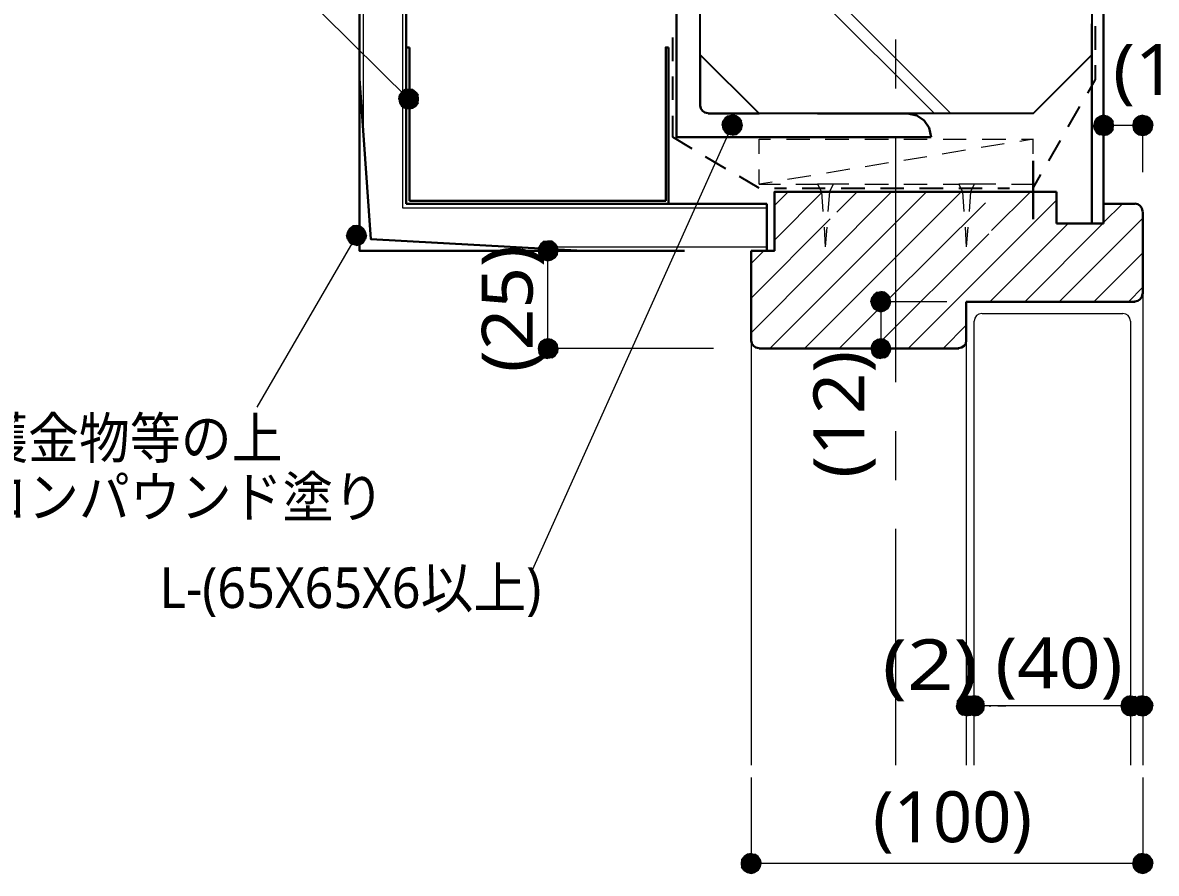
# Model space of a CAD drawing. Header units: millimetres. Extents: x 0 to 420, y 0 to 297.
# Drawn here: x 117.8 to 175.7, y 67.6 to 111.1 of the extents above; entities that cross this region are included whole.
import ezdxf
from ezdxf.enums import TextEntityAlignment as Align

# ---------------------------------------------------------------- set-up
doc = ezdxf.new("R2010")
doc.units = ezdxf.units.MM
doc.styles.add('kst32b', font='NotoSansJP-Variable.ttf')

msp = doc.modelspace()

# ---------------------------------------------------------------- hatches: boundary and pattern name
h = msp.add_hatch(color=7)
h.paths.add_polyline_path([(137.689, 107.632), (137.499, 107.675), (137.499, 107.146), (137.689, 107.632)])
h.paths.add_polyline_path([(137.499, 107.675), (137.499, 107.146), (137.308, 107.632), (137.499, 107.675)])
h.paths.add_polyline_path([(137.499, 107.146), (137.308, 107.632), (137.139, 107.505), (137.499, 107.146)])
h = msp.add_hatch(color=7)
h.paths.add_polyline_path([(137.139, 107.505), (137.033, 107.357), (137.499, 107.146), (137.139, 107.505)])
h.paths.add_polyline_path([(137.033, 107.357), (137.499, 107.146), (136.991, 107.146), (137.033, 107.357)])
h.paths.add_polyline_path([(137.499, 107.146), (136.991, 107.146), (137.033, 106.955), (137.499, 107.146)])
for points in [[(137.033, 106.955), (137.139, 106.786), (137.499, 107.146), (137.033, 106.955)], [(173.164, 106.278), (172.974, 106.32), (172.974, 105.791), (173.164, 106.278)], [(153.543, 105.622), (153.649, 105.452), (154.009, 105.812), (153.543, 105.622)], [(174.773, 105.325), (174.985, 105.283), (174.985, 105.791), (174.773, 105.325)], [(135.022, 99.716), (135.192, 99.822), (134.832, 100.182), (135.022, 99.716)], [(145.097, 99.208), (145.119, 99.399), (144.611, 99.399), (145.097, 99.208)], [(162.073, 96.605), (162.116, 96.795), (161.608, 96.795), (162.073, 96.605)], [(144.145, 94.594), (144.103, 94.403), (144.611, 94.403), (144.145, 94.594)], [(161.142, 94.594), (161.1, 94.403), (161.608, 94.403), (161.142, 94.594)], [(166.179, 76.645), (165.968, 76.666), (165.968, 76.158), (166.179, 76.645)], [(166.582, 76.645), (166.37, 76.666), (166.37, 76.158), (166.582, 76.645)], [(174.18, 75.692), (174.371, 75.65), (174.371, 76.158), (174.18, 75.692)], [(174.773, 75.692), (174.985, 75.65), (174.985, 76.158), (174.773, 75.692)], [(154.792, 67.649), (154.982, 67.606), (154.982, 68.114), (154.792, 67.649)], [(174.773, 67.649), (174.985, 67.606), (174.985, 68.114), (174.773, 67.649)]]:
    msp.add_hatch(color=7).paths.add_polyline_path(points)
h = msp.add_hatch(color=7)
h.paths.add_polyline_path([(137.139, 106.786), (137.308, 106.68), (137.499, 107.146), (137.139, 106.786)])
h.paths.add_polyline_path([(137.308, 106.68), (137.499, 107.146), (137.499, 106.638), (137.308, 106.68)])
h.paths.add_polyline_path([(137.499, 107.146), (137.499, 106.638), (137.689, 106.68), (137.499, 107.146)])
h = msp.add_hatch(color=7)
h.paths.add_polyline_path([(138.007, 107.146), (137.986, 107.357), (137.499, 107.146), (138.007, 107.146)])
h.paths.add_polyline_path([(137.986, 107.357), (137.499, 107.146), (137.859, 107.505), (137.986, 107.357)])
h.paths.add_polyline_path([(137.499, 107.146), (137.859, 107.505), (137.689, 107.632), (137.499, 107.146)])
h = msp.add_hatch(color=7)
h.paths.add_polyline_path([(137.689, 106.68), (137.859, 106.786), (137.499, 107.146), (137.689, 106.68)])
h.paths.add_polyline_path([(137.859, 106.786), (137.499, 107.146), (137.986, 106.955), (137.859, 106.786)])
h.paths.add_polyline_path([(137.499, 107.146), (137.986, 106.955), (138.007, 107.146), (137.499, 107.146)])
h = msp.add_hatch(color=7)
h.paths.add_polyline_path([(153.649, 106.193), (153.543, 106.024), (154.009, 105.812), (153.649, 106.193)])
h.paths.add_polyline_path([(153.543, 106.024), (154.009, 105.812), (153.501, 105.812), (153.543, 106.024)])
h.paths.add_polyline_path([(154.009, 105.812), (153.501, 105.812), (153.543, 105.622), (154.009, 105.812)])
h = msp.add_hatch(color=7)
h.paths.add_polyline_path([(154.22, 106.299), (154.009, 106.341), (154.009, 105.812), (154.22, 106.299)])
h.paths.add_polyline_path([(154.009, 106.341), (154.009, 105.812), (153.818, 106.299), (154.009, 106.341)])
h.paths.add_polyline_path([(154.009, 105.812), (153.818, 106.299), (153.649, 106.193), (154.009, 105.812)])
h = msp.add_hatch(color=7)
h.paths.add_polyline_path([(154.538, 105.812), (154.496, 106.024), (154.009, 105.812), (154.538, 105.812)])
h.paths.add_polyline_path([(154.496, 106.024), (154.009, 105.812), (154.369, 106.193), (154.496, 106.024)])
h.paths.add_polyline_path([(154.009, 105.812), (154.369, 106.193), (154.22, 106.299), (154.009, 105.812)])
h = msp.add_hatch(color=7)
h.paths.add_polyline_path([(172.508, 106.003), (172.466, 105.791), (172.974, 105.791), (172.508, 106.003)])
h.paths.add_polyline_path([(172.466, 105.791), (172.974, 105.791), (172.508, 105.6), (172.466, 105.791)])
h.paths.add_polyline_path([(172.974, 105.791), (172.508, 105.6), (172.614, 105.431), (172.974, 105.791)])
h = msp.add_hatch(color=7)
h.paths.add_polyline_path([(172.974, 106.32), (172.784, 106.278), (172.974, 105.791), (172.974, 106.32)])
h.paths.add_polyline_path([(172.784, 106.278), (172.974, 105.791), (172.614, 106.172), (172.784, 106.278)])
h.paths.add_polyline_path([(172.974, 105.791), (172.614, 106.172), (172.508, 106.003), (172.974, 105.791)])
h = msp.add_hatch(color=7)
h.paths.add_polyline_path([(173.482, 105.791), (173.461, 106.003), (172.974, 105.791), (173.482, 105.791)])
h.paths.add_polyline_path([(173.461, 106.003), (172.974, 105.791), (173.334, 106.172), (173.461, 106.003)])
h.paths.add_polyline_path([(172.974, 105.791), (173.334, 106.172), (173.164, 106.278), (172.974, 105.791)])
h = msp.add_hatch(color=7)
h.paths.add_polyline_path([(174.773, 106.278), (174.625, 106.172), (174.985, 105.791), (174.773, 106.278)])
h.paths.add_polyline_path([(174.625, 106.172), (174.985, 105.791), (174.498, 106.003), (174.625, 106.172)])
h.paths.add_polyline_path([(174.985, 105.791), (174.498, 106.003), (174.456, 105.791), (174.985, 105.791)])
h = msp.add_hatch(color=7)
h.paths.add_polyline_path([(175.345, 106.172), (175.175, 106.278), (174.985, 105.791), (175.345, 106.172)])
h.paths.add_polyline_path([(175.175, 106.278), (174.985, 105.791), (174.985, 106.32), (175.175, 106.278)])
h.paths.add_polyline_path([(174.985, 105.791), (174.985, 106.32), (174.773, 106.278), (174.985, 105.791)])
h = msp.add_hatch(color=7)
h.paths.add_polyline_path([(175.451, 105.6), (175.493, 105.791), (174.985, 105.791), (175.451, 105.6)])
h.paths.add_polyline_path([(175.493, 105.791), (174.985, 105.791), (175.451, 106.003), (175.493, 105.791)])
h.paths.add_polyline_path([(174.985, 105.791), (175.451, 106.003), (175.345, 106.172), (174.985, 105.791)])
h = msp.add_hatch(color=7)
h.paths.add_polyline_path([(153.649, 105.452), (153.818, 105.346), (154.009, 105.812), (153.649, 105.452)])
h.paths.add_polyline_path([(153.818, 105.346), (154.009, 105.812), (154.009, 105.304), (153.818, 105.346)])
h.paths.add_polyline_path([(154.009, 105.812), (154.009, 105.304), (154.22, 105.346), (154.009, 105.812)])
h = msp.add_hatch(color=7)
h.paths.add_polyline_path([(154.22, 105.346), (154.369, 105.452), (154.009, 105.812), (154.22, 105.346)])
h.paths.add_polyline_path([(154.369, 105.452), (154.009, 105.812), (154.496, 105.622), (154.369, 105.452)])
h.paths.add_polyline_path([(154.009, 105.812), (154.496, 105.622), (154.538, 105.812), (154.009, 105.812)])
h = msp.add_hatch(color=7)
h.paths.add_polyline_path([(172.614, 105.431), (172.784, 105.325), (172.974, 105.791), (172.614, 105.431)])
h.paths.add_polyline_path([(172.784, 105.325), (172.974, 105.791), (172.974, 105.283), (172.784, 105.325)])
h.paths.add_polyline_path([(172.974, 105.791), (172.974, 105.283), (173.164, 105.325), (172.974, 105.791)])
h = msp.add_hatch(color=7)
h.paths.add_polyline_path([(173.164, 105.325), (173.334, 105.431), (172.974, 105.791), (173.164, 105.325)])
h.paths.add_polyline_path([(173.334, 105.431), (172.974, 105.791), (173.461, 105.6), (173.334, 105.431)])
h.paths.add_polyline_path([(172.974, 105.791), (173.461, 105.6), (173.482, 105.791), (172.974, 105.791)])
h = msp.add_hatch(color=7)
h.paths.add_polyline_path([(174.456, 105.791), (174.498, 105.6), (174.985, 105.791), (174.456, 105.791)])
h.paths.add_polyline_path([(174.498, 105.6), (174.985, 105.791), (174.625, 105.431), (174.498, 105.6)])
h.paths.add_polyline_path([(174.985, 105.791), (174.625, 105.431), (174.773, 105.325), (174.985, 105.791)])
h = msp.add_hatch(color=7)
h.paths.add_polyline_path([(174.985, 105.283), (175.175, 105.325), (174.985, 105.791), (174.985, 105.283)])
h.paths.add_polyline_path([(175.175, 105.325), (174.985, 105.791), (175.345, 105.431), (175.175, 105.325)])
h.paths.add_polyline_path([(174.985, 105.791), (175.345, 105.431), (175.451, 105.6), (174.985, 105.791)])
h = msp.add_hatch(color=7)
h.paths.add_polyline_path([(134.366, 100.372), (134.324, 100.182), (134.832, 100.182), (134.366, 100.372)])
h.paths.add_polyline_path([(134.324, 100.182), (134.832, 100.182), (134.366, 99.991), (134.324, 100.182)])
h.paths.add_polyline_path([(134.832, 100.182), (134.366, 99.991), (134.472, 99.822), (134.832, 100.182)])
h = msp.add_hatch(color=7)
h.paths.add_polyline_path([(134.832, 100.69), (134.641, 100.669), (134.832, 100.182), (134.832, 100.69)])
h.paths.add_polyline_path([(134.641, 100.669), (134.832, 100.182), (134.472, 100.542), (134.641, 100.669)])
h.paths.add_polyline_path([(134.832, 100.182), (134.472, 100.542), (134.366, 100.372), (134.832, 100.182)])
h = msp.add_hatch(color=7)
h.paths.add_polyline_path([(134.472, 99.822), (134.641, 99.716), (134.832, 100.182), (134.472, 99.822)])
h.paths.add_polyline_path([(134.641, 99.716), (134.832, 100.182), (134.832, 99.674), (134.641, 99.716)])
h.paths.add_polyline_path([(134.832, 100.182), (134.832, 99.674), (135.022, 99.716), (134.832, 100.182)])
h = msp.add_hatch(color=7)
h.paths.add_polyline_path([(135.297, 100.372), (135.192, 100.542), (134.832, 100.182), (135.297, 100.372)])
h.paths.add_polyline_path([(135.192, 100.542), (134.832, 100.182), (135.022, 100.669), (135.192, 100.542)])
h.paths.add_polyline_path([(134.832, 100.182), (135.022, 100.669), (134.832, 100.69), (134.832, 100.182)])
h = msp.add_hatch(color=7)
h.paths.add_polyline_path([(135.192, 99.822), (135.297, 99.991), (134.832, 100.182), (135.192, 99.822)])
h.paths.add_polyline_path([(135.297, 99.991), (134.832, 100.182), (135.34, 100.182), (135.297, 99.991)])
h.paths.add_polyline_path([(134.832, 100.182), (135.34, 100.182), (135.297, 100.372), (134.832, 100.182)])
h = msp.add_hatch(color=7)
h.paths.add_polyline_path([(144.251, 99.759), (144.145, 99.589), (144.611, 99.399), (144.251, 99.759)])
h.paths.add_polyline_path([(144.145, 99.589), (144.611, 99.399), (144.103, 99.399), (144.145, 99.589)])
h.paths.add_polyline_path([(144.611, 99.399), (144.103, 99.399), (144.145, 99.208), (144.611, 99.399)])
h = msp.add_hatch(color=7)
h.paths.add_polyline_path([(144.801, 99.886), (144.611, 99.907), (144.611, 99.399), (144.801, 99.886)])
h.paths.add_polyline_path([(144.611, 99.907), (144.611, 99.399), (144.42, 99.886), (144.611, 99.907)])
h.paths.add_polyline_path([(144.611, 99.399), (144.42, 99.886), (144.251, 99.759), (144.611, 99.399)])
h = msp.add_hatch(color=7)
h.paths.add_polyline_path([(145.119, 99.399), (145.097, 99.589), (144.611, 99.399), (145.119, 99.399)])
h.paths.add_polyline_path([(145.097, 99.589), (144.611, 99.399), (144.971, 99.759), (145.097, 99.589)])
h.paths.add_polyline_path([(144.611, 99.399), (144.971, 99.759), (144.801, 99.886), (144.611, 99.399)])
h = msp.add_hatch(color=7)
h.paths.add_polyline_path([(144.145, 99.208), (144.251, 99.039), (144.611, 99.399), (144.145, 99.208)])
h.paths.add_polyline_path([(144.251, 99.039), (144.611, 99.399), (144.42, 98.933), (144.251, 99.039)])
h.paths.add_polyline_path([(144.611, 99.399), (144.42, 98.933), (144.611, 98.891), (144.611, 99.399)])
h = msp.add_hatch(color=7)
h.paths.add_polyline_path([(144.611, 98.891), (144.801, 98.933), (144.611, 99.399), (144.611, 98.891)])
h.paths.add_polyline_path([(144.801, 98.933), (144.611, 99.399), (144.971, 99.039), (144.801, 98.933)])
h.paths.add_polyline_path([(144.611, 99.399), (144.971, 99.039), (145.097, 99.208), (144.611, 99.399)])
h = msp.add_hatch(color=7)
h.paths.add_polyline_path([(161.798, 97.282), (161.608, 97.324), (161.608, 96.795), (161.798, 97.282)])
h.paths.add_polyline_path([(161.608, 97.324), (161.608, 96.795), (161.417, 97.282), (161.608, 97.324)])
h.paths.add_polyline_path([(161.608, 96.795), (161.417, 97.282), (161.248, 97.155), (161.608, 96.795)])
h = msp.add_hatch(color=7)
h.paths.add_polyline_path([(162.116, 96.795), (162.073, 97.007), (161.608, 96.795), (162.116, 96.795)])
h.paths.add_polyline_path([(162.073, 97.007), (161.608, 96.795), (161.967, 97.155), (162.073, 97.007)])
h.paths.add_polyline_path([(161.608, 96.795), (161.967, 97.155), (161.798, 97.282), (161.608, 96.795)])
h = msp.add_hatch(color=7)
h.paths.add_polyline_path([(161.248, 97.155), (161.142, 97.007), (161.608, 96.795), (161.248, 97.155)])
h.paths.add_polyline_path([(161.142, 97.007), (161.608, 96.795), (161.1, 96.795), (161.142, 97.007)])
h.paths.add_polyline_path([(161.608, 96.795), (161.1, 96.795), (161.142, 96.605), (161.608, 96.795)])
h = msp.add_hatch(color=7)
h.paths.add_polyline_path([(161.142, 96.605), (161.248, 96.435), (161.608, 96.795), (161.142, 96.605)])
h.paths.add_polyline_path([(161.248, 96.435), (161.608, 96.795), (161.417, 96.329), (161.248, 96.435)])
h.paths.add_polyline_path([(161.608, 96.795), (161.417, 96.329), (161.608, 96.287), (161.608, 96.795)])
h = msp.add_hatch(color=7)
h.paths.add_polyline_path([(161.608, 96.287), (161.798, 96.329), (161.608, 96.795), (161.608, 96.287)])
h.paths.add_polyline_path([(161.798, 96.329), (161.608, 96.795), (161.967, 96.435), (161.798, 96.329)])
h.paths.add_polyline_path([(161.608, 96.795), (161.967, 96.435), (162.073, 96.605), (161.608, 96.795)])
h = msp.add_hatch(color=7)
h.paths.add_polyline_path([(144.103, 94.403), (144.145, 94.213), (144.611, 94.403), (144.103, 94.403)])
h.paths.add_polyline_path([(144.145, 94.213), (144.611, 94.403), (144.251, 94.043), (144.145, 94.213)])
h.paths.add_polyline_path([(144.611, 94.403), (144.251, 94.043), (144.42, 93.938), (144.611, 94.403)])
h = msp.add_hatch(color=7)
h.paths.add_polyline_path([(144.611, 94.911), (144.42, 94.869), (144.611, 94.403), (144.611, 94.911)])
h.paths.add_polyline_path([(144.42, 94.869), (144.611, 94.403), (144.251, 94.763), (144.42, 94.869)])
h.paths.add_polyline_path([(144.611, 94.403), (144.251, 94.763), (144.145, 94.594), (144.611, 94.403)])
h = msp.add_hatch(color=7)
h.paths.add_polyline_path([(144.42, 93.938), (144.611, 93.895), (144.611, 94.403), (144.42, 93.938)])
h.paths.add_polyline_path([(144.611, 93.895), (144.611, 94.403), (144.801, 93.938), (144.611, 93.895)])
h.paths.add_polyline_path([(144.611, 94.403), (144.801, 93.938), (144.971, 94.043), (144.611, 94.403)])
h = msp.add_hatch(color=7)
h.paths.add_polyline_path([(145.097, 94.594), (144.971, 94.763), (144.611, 94.403), (145.097, 94.594)])
h.paths.add_polyline_path([(144.971, 94.763), (144.611, 94.403), (144.801, 94.869), (144.971, 94.763)])
h.paths.add_polyline_path([(144.611, 94.403), (144.801, 94.869), (144.611, 94.911), (144.611, 94.403)])
h = msp.add_hatch(color=7)
h.paths.add_polyline_path([(144.971, 94.043), (145.097, 94.213), (144.611, 94.403), (144.971, 94.043)])
h.paths.add_polyline_path([(145.097, 94.213), (144.611, 94.403), (145.119, 94.403), (145.097, 94.213)])
h.paths.add_polyline_path([(144.611, 94.403), (145.119, 94.403), (145.097, 94.594), (144.611, 94.403)])
h = msp.add_hatch(color=7)
h.paths.add_polyline_path([(161.1, 94.403), (161.142, 94.213), (161.608, 94.403), (161.1, 94.403)])
h.paths.add_polyline_path([(161.142, 94.213), (161.608, 94.403), (161.248, 94.043), (161.142, 94.213)])
h.paths.add_polyline_path([(161.608, 94.403), (161.248, 94.043), (161.417, 93.938), (161.608, 94.403)])
h = msp.add_hatch(color=7)
h.paths.add_polyline_path([(161.608, 94.911), (161.417, 94.869), (161.608, 94.403), (161.608, 94.911)])
h.paths.add_polyline_path([(161.417, 94.869), (161.608, 94.403), (161.248, 94.763), (161.417, 94.869)])
h.paths.add_polyline_path([(161.608, 94.403), (161.248, 94.763), (161.142, 94.594), (161.608, 94.403)])
h = msp.add_hatch(color=7)
h.paths.add_polyline_path([(161.417, 93.938), (161.608, 93.895), (161.608, 94.403), (161.417, 93.938)])
h.paths.add_polyline_path([(161.608, 93.895), (161.608, 94.403), (161.798, 93.938), (161.608, 93.895)])
h.paths.add_polyline_path([(161.608, 94.403), (161.798, 93.938), (161.967, 94.043), (161.608, 94.403)])
h = msp.add_hatch(color=7)
h.paths.add_polyline_path([(162.073, 94.594), (161.967, 94.763), (161.608, 94.403), (162.073, 94.594)])
h.paths.add_polyline_path([(161.967, 94.763), (161.608, 94.403), (161.798, 94.869), (161.967, 94.763)])
h.paths.add_polyline_path([(161.608, 94.403), (161.798, 94.869), (161.608, 94.911), (161.608, 94.403)])
h = msp.add_hatch(color=7)
h.paths.add_polyline_path([(161.967, 94.043), (162.073, 94.213), (161.608, 94.403), (161.967, 94.043)])
h.paths.add_polyline_path([(162.073, 94.213), (161.608, 94.403), (162.116, 94.403), (162.073, 94.213)])
h.paths.add_polyline_path([(161.608, 94.403), (162.116, 94.403), (162.073, 94.594), (161.608, 94.403)])
h = msp.add_hatch(color=7)
h.paths.add_polyline_path([(165.968, 76.666), (165.777, 76.645), (165.968, 76.158), (165.968, 76.666)])
h.paths.add_polyline_path([(165.777, 76.645), (165.968, 76.158), (165.608, 76.518), (165.777, 76.645)])
h.paths.add_polyline_path([(165.968, 76.158), (165.608, 76.518), (165.502, 76.348), (165.968, 76.158)])
h = msp.add_hatch(color=7)
h.paths.add_polyline_path([(166.37, 76.666), (166.179, 76.645), (166.37, 76.158), (166.37, 76.666)])
h.paths.add_polyline_path([(166.179, 76.645), (166.37, 76.158), (166.01, 76.518), (166.179, 76.645)])
h.paths.add_polyline_path([(166.37, 76.158), (166.01, 76.518), (165.904, 76.348), (166.37, 76.158)])
h = msp.add_hatch(color=7)
h.paths.add_polyline_path([(166.497, 76.158), (166.455, 76.348), (165.968, 76.158), (166.497, 76.158)])
h.paths.add_polyline_path([(166.455, 76.348), (165.968, 76.158), (166.349, 76.518), (166.455, 76.348)])
h.paths.add_polyline_path([(165.968, 76.158), (166.349, 76.518), (166.179, 76.645), (165.968, 76.158)])
h = msp.add_hatch(color=7)
h.paths.add_polyline_path([(166.899, 76.158), (166.857, 76.348), (166.37, 76.158), (166.899, 76.158)])
h.paths.add_polyline_path([(166.857, 76.348), (166.37, 76.158), (166.751, 76.518), (166.857, 76.348)])
h.paths.add_polyline_path([(166.37, 76.158), (166.751, 76.518), (166.582, 76.645), (166.37, 76.158)])
h = msp.add_hatch(color=7)
h.paths.add_polyline_path([(174.18, 76.645), (174.011, 76.518), (174.371, 76.158), (174.18, 76.645)])
h.paths.add_polyline_path([(174.011, 76.518), (174.371, 76.158), (173.905, 76.348), (174.011, 76.518)])
h.paths.add_polyline_path([(174.371, 76.158), (173.905, 76.348), (173.863, 76.158), (174.371, 76.158)])
h = msp.add_hatch(color=7)
h.paths.add_polyline_path([(174.731, 76.518), (174.583, 76.645), (174.371, 76.158), (174.731, 76.518)])
h.paths.add_polyline_path([(174.583, 76.645), (174.371, 76.158), (174.371, 76.666), (174.583, 76.645)])
h.paths.add_polyline_path([(174.371, 76.158), (174.371, 76.666), (174.18, 76.645), (174.371, 76.158)])
h = msp.add_hatch(color=7)
h.paths.add_polyline_path([(174.858, 75.967), (174.9, 76.158), (174.371, 76.158), (174.858, 75.967)])
h.paths.add_polyline_path([(174.9, 76.158), (174.371, 76.158), (174.858, 76.348), (174.9, 76.158)])
h.paths.add_polyline_path([(174.371, 76.158), (174.858, 76.348), (174.731, 76.518), (174.371, 76.158)])
h = msp.add_hatch(color=7)
h.paths.add_polyline_path([(174.773, 76.645), (174.625, 76.518), (174.985, 76.158), (174.773, 76.645)])
h.paths.add_polyline_path([(174.625, 76.518), (174.985, 76.158), (174.498, 76.348), (174.625, 76.518)])
h.paths.add_polyline_path([(174.985, 76.158), (174.498, 76.348), (174.456, 76.158), (174.985, 76.158)])
h = msp.add_hatch(color=7)
h.paths.add_polyline_path([(175.345, 76.518), (175.175, 76.645), (174.985, 76.158), (175.345, 76.518)])
h.paths.add_polyline_path([(175.175, 76.645), (174.985, 76.158), (174.985, 76.666), (175.175, 76.645)])
h.paths.add_polyline_path([(174.985, 76.158), (174.985, 76.666), (174.773, 76.645), (174.985, 76.158)])
h = msp.add_hatch(color=7)
h.paths.add_polyline_path([(175.451, 75.967), (175.493, 76.158), (174.985, 76.158), (175.451, 75.967)])
h.paths.add_polyline_path([(175.493, 76.158), (174.985, 76.158), (175.451, 76.348), (175.493, 76.158)])
h.paths.add_polyline_path([(174.985, 76.158), (175.451, 76.348), (175.345, 76.518), (174.985, 76.158)])
h = msp.add_hatch(color=7)
h.paths.add_polyline_path([(165.502, 76.348), (165.46, 76.158), (165.968, 76.158), (165.502, 76.348)])
h.paths.add_polyline_path([(165.46, 76.158), (165.968, 76.158), (165.502, 75.967), (165.46, 76.158)])
h.paths.add_polyline_path([(165.968, 76.158), (165.502, 75.967), (165.608, 75.798), (165.968, 76.158)])
h = msp.add_hatch(color=7)
h.paths.add_polyline_path([(165.608, 75.798), (165.777, 75.692), (165.968, 76.158), (165.608, 75.798)])
h.paths.add_polyline_path([(165.777, 75.692), (165.968, 76.158), (165.968, 75.65), (165.777, 75.692)])
h.paths.add_polyline_path([(165.968, 76.158), (165.968, 75.65), (166.179, 75.692), (165.968, 76.158)])
h = msp.add_hatch(color=7)
h.paths.add_polyline_path([(165.904, 76.348), (165.862, 76.158), (166.37, 76.158), (165.904, 76.348)])
h.paths.add_polyline_path([(165.862, 76.158), (166.37, 76.158), (165.904, 75.967), (165.862, 76.158)])
h.paths.add_polyline_path([(166.37, 76.158), (165.904, 75.967), (166.01, 75.798), (166.37, 76.158)])
h = msp.add_hatch(color=7)
h.paths.add_polyline_path([(166.179, 75.692), (166.349, 75.798), (165.968, 76.158), (166.179, 75.692)])
h.paths.add_polyline_path([(166.349, 75.798), (165.968, 76.158), (166.455, 75.967), (166.349, 75.798)])
h.paths.add_polyline_path([(165.968, 76.158), (166.455, 75.967), (166.497, 76.158), (165.968, 76.158)])
h = msp.add_hatch(color=7)
h.paths.add_polyline_path([(166.01, 75.798), (166.179, 75.692), (166.37, 76.158), (166.01, 75.798)])
h.paths.add_polyline_path([(166.179, 75.692), (166.37, 76.158), (166.37, 75.65), (166.179, 75.692)])
h.paths.add_polyline_path([(166.37, 76.158), (166.37, 75.65), (166.582, 75.692), (166.37, 76.158)])
h = msp.add_hatch(color=7)
h.paths.add_polyline_path([(166.582, 75.692), (166.751, 75.798), (166.37, 76.158), (166.582, 75.692)])
h.paths.add_polyline_path([(166.751, 75.798), (166.37, 76.158), (166.857, 75.967), (166.751, 75.798)])
h.paths.add_polyline_path([(166.37, 76.158), (166.857, 75.967), (166.899, 76.158), (166.37, 76.158)])
h = msp.add_hatch(color=7)
h.paths.add_polyline_path([(173.863, 76.158), (173.905, 75.967), (174.371, 76.158), (173.863, 76.158)])
h.paths.add_polyline_path([(173.905, 75.967), (174.371, 76.158), (174.011, 75.798), (173.905, 75.967)])
h.paths.add_polyline_path([(174.371, 76.158), (174.011, 75.798), (174.18, 75.692), (174.371, 76.158)])
h = msp.add_hatch(color=7)
h.paths.add_polyline_path([(174.371, 75.65), (174.583, 75.692), (174.371, 76.158), (174.371, 75.65)])
h.paths.add_polyline_path([(174.583, 75.692), (174.371, 76.158), (174.731, 75.798), (174.583, 75.692)])
h.paths.add_polyline_path([(174.371, 76.158), (174.731, 75.798), (174.858, 75.967), (174.371, 76.158)])
h = msp.add_hatch(color=7)
h.paths.add_polyline_path([(174.456, 76.158), (174.498, 75.967), (174.985, 76.158), (174.456, 76.158)])
h.paths.add_polyline_path([(174.498, 75.967), (174.985, 76.158), (174.625, 75.798), (174.498, 75.967)])
h.paths.add_polyline_path([(174.985, 76.158), (174.625, 75.798), (174.773, 75.692), (174.985, 76.158)])
h = msp.add_hatch(color=7)
h.paths.add_polyline_path([(174.985, 75.65), (175.175, 75.692), (174.985, 76.158), (174.985, 75.65)])
h.paths.add_polyline_path([(175.175, 75.692), (174.985, 76.158), (175.345, 75.798), (175.175, 75.692)])
h.paths.add_polyline_path([(174.985, 76.158), (175.345, 75.798), (175.451, 75.967), (174.985, 76.158)])
h = msp.add_hatch(color=7)
h.paths.add_polyline_path([(154.792, 68.58), (154.622, 68.474), (154.982, 68.114), (154.792, 68.58)])
h.paths.add_polyline_path([(154.622, 68.474), (154.982, 68.114), (154.496, 68.305), (154.622, 68.474)])
h.paths.add_polyline_path([(154.982, 68.114), (154.496, 68.305), (154.474, 68.114), (154.982, 68.114)])
h = msp.add_hatch(color=7)
h.paths.add_polyline_path([(155.342, 68.474), (155.173, 68.58), (154.982, 68.114), (155.342, 68.474)])
h.paths.add_polyline_path([(155.173, 68.58), (154.982, 68.114), (154.982, 68.622), (155.173, 68.58)])
h.paths.add_polyline_path([(154.982, 68.114), (154.982, 68.622), (154.792, 68.58), (154.982, 68.114)])
h = msp.add_hatch(color=7)
h.paths.add_polyline_path([(155.448, 67.924), (155.49, 68.114), (154.982, 68.114), (155.448, 67.924)])
h.paths.add_polyline_path([(155.49, 68.114), (154.982, 68.114), (155.448, 68.305), (155.49, 68.114)])
h.paths.add_polyline_path([(154.982, 68.114), (155.448, 68.305), (155.342, 68.474), (154.982, 68.114)])
h = msp.add_hatch(color=7)
h.paths.add_polyline_path([(174.773, 68.58), (174.625, 68.474), (174.985, 68.114), (174.773, 68.58)])
h.paths.add_polyline_path([(174.625, 68.474), (174.985, 68.114), (174.498, 68.305), (174.625, 68.474)])
h.paths.add_polyline_path([(174.985, 68.114), (174.498, 68.305), (174.456, 68.114), (174.985, 68.114)])
h = msp.add_hatch(color=7)
h.paths.add_polyline_path([(175.345, 68.474), (175.175, 68.58), (174.985, 68.114), (175.345, 68.474)])
h.paths.add_polyline_path([(175.175, 68.58), (174.985, 68.114), (174.985, 68.622), (175.175, 68.58)])
h.paths.add_polyline_path([(174.985, 68.114), (174.985, 68.622), (174.773, 68.58), (174.985, 68.114)])
h = msp.add_hatch(color=7)
h.paths.add_polyline_path([(175.451, 67.924), (175.493, 68.114), (174.985, 68.114), (175.451, 67.924)])
h.paths.add_polyline_path([(175.493, 68.114), (174.985, 68.114), (175.451, 68.305), (175.493, 68.114)])
h.paths.add_polyline_path([(174.985, 68.114), (175.451, 68.305), (175.345, 68.474), (174.985, 68.114)])
h = msp.add_hatch(color=7)
h.paths.add_polyline_path([(154.474, 68.114), (154.496, 67.924), (154.982, 68.114), (154.474, 68.114)])
h.paths.add_polyline_path([(154.496, 67.924), (154.982, 68.114), (154.622, 67.754), (154.496, 67.924)])
h.paths.add_polyline_path([(154.982, 68.114), (154.622, 67.754), (154.792, 67.649), (154.982, 68.114)])
h = msp.add_hatch(color=7)
h.paths.add_polyline_path([(154.982, 67.606), (155.173, 67.649), (154.982, 68.114), (154.982, 67.606)])
h.paths.add_polyline_path([(155.173, 67.649), (154.982, 68.114), (155.342, 67.754), (155.173, 67.649)])
h.paths.add_polyline_path([(154.982, 68.114), (155.342, 67.754), (155.448, 67.924), (154.982, 68.114)])
h = msp.add_hatch(color=7)
h.paths.add_polyline_path([(174.456, 68.114), (174.498, 67.924), (174.985, 68.114), (174.456, 68.114)])
h.paths.add_polyline_path([(174.498, 67.924), (174.985, 68.114), (174.625, 67.754), (174.498, 67.924)])
h.paths.add_polyline_path([(174.985, 68.114), (174.625, 67.754), (174.773, 67.649), (174.985, 68.114)])
h = msp.add_hatch(color=7)
h.paths.add_polyline_path([(174.985, 67.606), (175.175, 67.649), (174.985, 68.114), (174.985, 67.606)])
h.paths.add_polyline_path([(175.175, 67.649), (174.985, 68.114), (175.345, 67.754), (175.175, 67.649)])
h.paths.add_polyline_path([(174.985, 68.114), (175.345, 67.754), (175.451, 67.924), (174.985, 68.114)])

# ---------------------------------------------------------------- linework, layer by layer
at = {"lineweight": 30}
for points in [[(134.98, 134.683), (134.98, 99.399), (151.575, 99.399)], [(137.372, 134.683), (137.372, 101.791)], [(172.974, 101.791), (172.974, 134.683)], [(151.172, 118.195), (151.172, 105.198), (164.169, 105.198)], [(172.381, 110.998), (172.381, 100.796)], [(137.372, 101.791), (137.372, 109.791)], [(137.372, 109.791), (137.541, 109.791)], [(137.541, 101.96), (137.541, 109.791)], [(150.622, 101.96), (150.622, 109.791), (150.77, 109.791)], [(150.77, 101.791), (150.77, 109.791)], [(152.379, 109.411), (152.379, 106.807)], [(152.379, 108.395), (152.379, 106.807)], [(146.389, 99.399), (135.572, 99.991), (134.98, 108.204)], [(152.379, 106.818), (152.41, 106.665), (152.494, 106.541), (152.618, 106.457), (152.77, 106.426)], [(152.781, 106.405), (155.385, 106.405)], [(162.983, 106.405), (158.369, 106.405)], [(164.169, 105.209), (164.075, 105.674), (163.818, 106.055), (163.438, 106.311), (162.973, 106.405)], [(169.376, 101.007), (169.376, 103.992)], [(137.541, 101.96), (150.622, 101.96)], [(170.582, 102.404), (156.168, 102.404), (156.168, 99.399), (154.982, 99.399)], [(170.582, 102.404), (170.582, 100.796)], [(137.372, 101.791), (150.77, 101.791)], [(138.832, 101.791), (155.787, 101.791)], [(155.787, 101.791), (155.787, 99.399)], [(174.583, 101.791), (172.974, 101.791), (172.974, 101.007)], [(172.974, 101.791), (174.583, 101.791)], [(172.974, 101.791), (172.974, 100.796)], [(174.964, 101.42), (174.933, 101.573), (174.849, 101.697), (174.725, 101.781), (174.572, 101.812)], [(174.985, 101.409), (174.985, 97.197)], [(170.582, 100.796), (172.974, 100.796)], [(134.98, 99.399), (151.575, 99.399)], [(154.982, 99.399), (154.982, 94.805)], [(165.968, 96.795), (165.968, 94.805)], [(165.968, 96.795), (174.583, 96.795)], [(174.572, 96.816), (174.725, 96.847), (174.849, 96.931), (174.933, 97.055), (174.964, 97.208)], [(154.982, 94.816), (155.013, 94.664), (155.097, 94.539), (155.221, 94.455), (155.374, 94.425)], [(155.385, 94.403), (165.587, 94.403)], [(165.576, 94.425), (165.729, 94.455), (165.853, 94.539), (165.937, 94.664), (165.968, 94.816)]]:
    msp.add_lwpolyline(points, dxfattribs=at)
at = {"lineweight": 13}
for points in [[(135.17, 134.683), (135.17, 105.41)], [(137.181, 134.683), (137.181, 101.6)], [(165.185, 106.405), (152.379, 119.211)], [(164.338, 106.405), (152.379, 118.364)], [(137.499, 107.146), (131.614, 112.988)], [(162.37, 107.696), (162.37, 110.194)], [(154.009, 105.812), (143.743, 82.931)], [(174.583, 105.791), (173.376, 105.791)], [(174.985, 103.42), (174.985, 105.833)], [(155.385, 104.352), (155.385, 105.093)], [(155.385, 105.093), (155.977, 105.093)], [(156.782, 105.093), (157.988, 105.093)], [(158.771, 105.093), (159.978, 105.093)], [(160.782, 105.093), (161.988, 105.093)], [(162.37, 92.689), (162.37, 105.198)], [(162.772, 105.093), (163.978, 105.093)], [(164.783, 105.093), (165.968, 105.093)], [(167.894, 104.86), (166.73, 104.669)], [(166.772, 105.093), (167.979, 105.093)], [(169.376, 105.093), (168.698, 104.987)], [(168.783, 105.093), (169.376, 105.093)], [(169.376, 104.352), (169.376, 105.093)], [(163.957, 104.204), (162.772, 104.013)], [(165.926, 104.542), (164.74, 104.33)], [(161.988, 103.886), (160.803, 103.696)], [(155.385, 102.806), (155.385, 103.547)], [(158.03, 103.23), (156.845, 103.039)], [(160.02, 103.568), (158.835, 103.357)], [(169.376, 102.806), (169.376, 103.547)], [(156.062, 102.912), (155.385, 102.806)], [(155.385, 102.806), (156.485, 102.806)], [(157.268, 102.806), (158.369, 102.806)], [(159.978, 102.806), (159.173, 102.806), (158.369, 102.806)], [(158.369, 102.806), (158.581, 102.404)], [(159.173, 102.806), (158.983, 102.404)], [(160.782, 102.806), (161.988, 102.806)], [(162.772, 102.806), (163.978, 102.806)], [(164.783, 102.806), (165.587, 102.806)], [(167.471, 102.806), (166.37, 102.806), (165.587, 102.806)], [(165.587, 102.806), (165.777, 102.404)], [(166.37, 102.806), (166.179, 102.404)], [(168.275, 102.806), (169.376, 102.806)], [(154.982, 95.208), (162.158, 102.404)], [(155.935, 94.403), (163.936, 102.404)], [(156.168, 101.706), (156.866, 102.404)], [(156.168, 99.949), (158.623, 102.404)], [(157.713, 94.403), (165.714, 102.404)], [(158.581, 102.404), (158.644, 101.409)], [(158.983, 102.404), (158.898, 101.409)], [(159.364, 101.367), (160.401, 102.404)], [(163.004, 94.403), (170.582, 101.981)], [(165.777, 102.404), (165.841, 101.409)], [(166.179, 102.404), (166.116, 101.409)], [(167.259, 100.436), (169.249, 102.404)], [(137.181, 101.6), (155.787, 101.6)], [(161.862, 96.795), (166.942, 101.854)], [(172.974, 100.838), (173.948, 101.791)], [(154.982, 96.986), (159.025, 101.029)], [(167.174, 96.795), (171.175, 100.796)], [(168.952, 96.795), (172.932, 100.796)], [(170.709, 96.795), (174.985, 101.071)], [(134.832, 100.182), (129.752, 91.419)], [(158.708, 100.605), (158.771, 99.61)], [(158.856, 100.605), (158.771, 99.61)], [(161.248, 94.403), (167.111, 100.266)], [(165.904, 100.605), (165.968, 99.61)], [(166.053, 100.605), (165.968, 99.61)], [(144.759, 99.61), (155.787, 99.61)], [(153.056, 94.403), (144.611, 94.403), (144.611, 99.399)], [(154.982, 98.743), (155.638, 99.399)], [(172.487, 96.795), (174.985, 99.293)], [(174.244, 96.795), (174.985, 97.536)], [(164.973, 96.795), (161.608, 96.795), (161.608, 94.403)], [(174.985, 97.197), (174.985, 73.131)], [(159.47, 94.403), (161.608, 96.541)], [(166.762, 96.202), (166.609, 96.172), (166.485, 96.088), (166.401, 95.963), (166.37, 95.811)], [(166.772, 96.202), (173.969, 96.202)], [(174.35, 95.811), (174.319, 95.963), (174.235, 96.088), (174.111, 96.172), (173.958, 96.202)], [(164.783, 94.403), (165.968, 95.61)], [(166.37, 73.131), (166.37, 95.8)], [(174.371, 73.131), (174.371, 95.8)], [(154.982, 94.805), (154.982, 73.131)], [(165.968, 94.805), (165.968, 73.131)], [(162.37, 87.694), (162.37, 90.191)], [(162.37, 73.131), (162.37, 85.196)], [(167.174, 76.158), (166.772, 76.158), (166.772, 76.115)], [(174.985, 76.158), (166.772, 76.158)], [(167.174, 76.158), (167.174, 76.115)], [(167.174, 76.158), (167.174, 76.115)], [(167.577, 76.158), (167.979, 76.158)], [(154.982, 72.496), (154.982, 68.114)], [(174.985, 72.496), (174.985, 68.114)], [(174.985, 68.114), (154.982, 68.114)]]:
    msp.add_lwpolyline(points, dxfattribs=at)
at = {"lineweight": 25}
for points in [[(172.381, 134.683), (172.381, 109.411), (169.376, 106.405), (155.385, 106.405), (152.379, 109.411), (152.379, 134.683)], [(172.572, 109.664), (172.572, 110.871)], [(150.982, 109.093), (150.982, 110.3)], [(172.572, 108.14), (172.572, 108.881)], [(150.982, 107.103), (150.982, 108.31)], [(172.17, 107.442), (172.572, 108.14)], [(171.175, 105.727), (171.768, 106.765)], [(150.982, 105.198), (150.982, 106.299)], [(151.977, 104.606), (150.982, 105.198)], [(170.18, 103.992), (170.773, 105.029)], [(153.691, 103.59), (152.654, 104.204)], [(155.385, 102.595), (154.39, 103.187)], [(169.376, 102.595), (169.778, 103.293)], [(156.168, 102.595), (156.782, 102.595)], [(157.586, 102.595), (158.771, 102.595)], [(159.576, 102.595), (160.782, 102.595)], [(161.586, 102.595), (162.772, 102.595)], [(163.576, 102.595), (164.783, 102.595)], [(165.587, 102.595), (166.772, 102.595)], [(167.577, 102.595), (168.169, 102.595)]]:
    msp.add_lwpolyline(points, dxfattribs=at)
at = {"lineweight": 0}
for points in [[(137.499, 107.675), (137.499, 107.146), (137.308, 107.632)], [(137.689, 107.632), (137.499, 107.675), (137.499, 107.146)], [(137.033, 107.357), (137.499, 107.146), (136.991, 107.146)], [(137.499, 107.146), (136.991, 107.146), (137.033, 106.955)], [(137.139, 107.505), (137.033, 107.357), (137.499, 107.146)], [(137.033, 106.955), (137.139, 106.786), (137.499, 107.146)], [(137.499, 107.146), (137.308, 107.632), (137.139, 107.505)], [(137.139, 106.786), (137.308, 106.68), (137.499, 107.146)], [(137.308, 106.68), (137.499, 107.146), (137.499, 106.638)], [(137.499, 107.146), (137.859, 107.505), (137.689, 107.632)], [(137.986, 107.357), (137.499, 107.146), (137.859, 107.505)], [(138.007, 107.146), (137.986, 107.357), (137.499, 107.146)], [(137.499, 107.146), (137.499, 106.638), (137.689, 106.68)], [(137.689, 106.68), (137.859, 106.786), (137.499, 107.146)], [(137.859, 106.786), (137.499, 107.146), (137.986, 106.955)], [(137.499, 107.146), (137.986, 106.955), (138.007, 107.146)], [(153.543, 106.024), (154.009, 105.812), (153.501, 105.812)], [(153.649, 106.193), (153.543, 106.024), (154.009, 105.812)], [(154.009, 105.812), (153.818, 106.299), (153.649, 106.193)], [(154.009, 106.341), (154.009, 105.812), (153.818, 106.299)], [(154.22, 106.299), (154.009, 106.341), (154.009, 105.812)], [(154.009, 105.812), (154.369, 106.193), (154.22, 106.299)], [(154.496, 106.024), (154.009, 105.812), (154.369, 106.193)], [(154.538, 105.812), (154.496, 106.024), (154.009, 105.812)], [(172.508, 106.003), (172.466, 105.791), (172.974, 105.791)], [(172.974, 105.791), (172.614, 106.172), (172.508, 106.003)], [(172.784, 106.278), (172.974, 105.791), (172.614, 106.172)], [(172.974, 106.32), (172.784, 106.278), (172.974, 105.791)], [(173.164, 106.278), (172.974, 106.32), (172.974, 105.791)], [(172.974, 105.791), (173.334, 106.172), (173.164, 106.278)], [(173.461, 106.003), (172.974, 105.791), (173.334, 106.172)], [(173.482, 105.791), (173.461, 106.003), (172.974, 105.791)], [(174.985, 105.791), (174.498, 106.003), (174.456, 105.791)], [(174.625, 106.172), (174.985, 105.791), (174.498, 106.003)], [(174.773, 106.278), (174.625, 106.172), (174.985, 105.791)], [(174.985, 105.791), (174.985, 106.32), (174.773, 106.278)], [(175.175, 106.278), (174.985, 105.791), (174.985, 106.32)], [(175.345, 106.172), (175.175, 106.278), (174.985, 105.791)], [(174.985, 105.791), (175.451, 106.003), (175.345, 106.172)], [(175.493, 105.791), (174.985, 105.791), (175.451, 106.003)], [(154.009, 105.812), (153.501, 105.812), (153.543, 105.622)], [(153.543, 105.622), (153.649, 105.452), (154.009, 105.812)], [(153.649, 105.452), (153.818, 105.346), (154.009, 105.812)], [(153.818, 105.346), (154.009, 105.812), (154.009, 105.304)], [(154.009, 105.812), (154.009, 105.304), (154.22, 105.346)], [(154.22, 105.346), (154.369, 105.452), (154.009, 105.812)], [(154.369, 105.452), (154.009, 105.812), (154.496, 105.622)], [(154.009, 105.812), (154.496, 105.622), (154.538, 105.812)], [(172.466, 105.791), (172.974, 105.791), (172.508, 105.6)], [(172.974, 105.791), (172.508, 105.6), (172.614, 105.431)], [(172.614, 105.431), (172.784, 105.325), (172.974, 105.791)], [(172.784, 105.325), (172.974, 105.791), (172.974, 105.283)], [(172.974, 105.791), (172.974, 105.283), (173.164, 105.325)], [(173.164, 105.325), (173.334, 105.431), (172.974, 105.791)], [(173.334, 105.431), (172.974, 105.791), (173.461, 105.6)], [(172.974, 105.791), (173.461, 105.6), (173.482, 105.791)], [(174.456, 105.791), (174.498, 105.6), (174.985, 105.791)], [(174.498, 105.6), (174.985, 105.791), (174.625, 105.431)], [(174.985, 105.791), (174.625, 105.431), (174.773, 105.325)], [(174.773, 105.325), (174.985, 105.283), (174.985, 105.791)], [(174.985, 105.283), (175.175, 105.325), (174.985, 105.791)], [(175.175, 105.325), (174.985, 105.791), (175.345, 105.431)], [(174.985, 105.791), (175.345, 105.431), (175.451, 105.6)], [(175.451, 105.6), (175.493, 105.791), (174.985, 105.791)], [(134.366, 100.372), (134.324, 100.182), (134.832, 100.182)], [(134.324, 100.182), (134.832, 100.182), (134.366, 99.991)], [(134.832, 100.182), (134.472, 100.542), (134.366, 100.372)], [(134.832, 100.182), (134.366, 99.991), (134.472, 99.822)], [(134.641, 100.669), (134.832, 100.182), (134.472, 100.542)], [(134.472, 99.822), (134.641, 99.716), (134.832, 100.182)], [(134.832, 100.69), (134.641, 100.669), (134.832, 100.182)], [(134.641, 99.716), (134.832, 100.182), (134.832, 99.674)], [(134.832, 100.182), (135.022, 100.669), (134.832, 100.69)], [(135.192, 100.542), (134.832, 100.182), (135.022, 100.669)], [(135.297, 100.372), (135.192, 100.542), (134.832, 100.182)], [(134.832, 100.182), (135.34, 100.182), (135.297, 100.372)], [(135.192, 99.822), (135.297, 99.991), (134.832, 100.182)], [(135.297, 99.991), (134.832, 100.182), (135.34, 100.182)], [(134.832, 100.182), (134.832, 99.674), (135.022, 99.716)], [(135.022, 99.716), (135.192, 99.822), (134.832, 100.182)], [(144.145, 99.589), (144.611, 99.399), (144.103, 99.399)], [(144.251, 99.759), (144.145, 99.589), (144.611, 99.399)], [(144.611, 99.399), (144.42, 99.886), (144.251, 99.759)], [(144.611, 99.907), (144.611, 99.399), (144.42, 99.886)], [(144.801, 99.886), (144.611, 99.907), (144.611, 99.399)], [(144.611, 99.399), (144.971, 99.759), (144.801, 99.886)], [(145.097, 99.589), (144.611, 99.399), (144.971, 99.759)], [(145.119, 99.399), (145.097, 99.589), (144.611, 99.399)], [(144.611, 99.399), (144.103, 99.399), (144.145, 99.208)], [(144.145, 99.208), (144.251, 99.039), (144.611, 99.399)], [(144.251, 99.039), (144.611, 99.399), (144.42, 98.933)], [(144.611, 99.399), (144.42, 98.933), (144.611, 98.891)], [(144.611, 98.891), (144.801, 98.933), (144.611, 99.399)], [(144.801, 98.933), (144.611, 99.399), (144.971, 99.039)], [(144.611, 99.399), (144.971, 99.039), (145.097, 99.208)], [(145.097, 99.208), (145.119, 99.399), (144.611, 99.399)], [(161.608, 96.795), (161.417, 97.282), (161.248, 97.155)], [(161.608, 97.324), (161.608, 96.795), (161.417, 97.282)], [(161.798, 97.282), (161.608, 97.324), (161.608, 96.795)], [(161.608, 96.795), (161.967, 97.155), (161.798, 97.282)], [(161.142, 97.007), (161.608, 96.795), (161.1, 96.795)], [(161.608, 96.795), (161.1, 96.795), (161.142, 96.605)], [(161.248, 97.155), (161.142, 97.007), (161.608, 96.795)], [(161.142, 96.605), (161.248, 96.435), (161.608, 96.795)], [(161.248, 96.435), (161.608, 96.795), (161.417, 96.329)], [(161.608, 96.795), (161.417, 96.329), (161.608, 96.287)], [(162.073, 97.007), (161.608, 96.795), (161.967, 97.155)], [(162.116, 96.795), (162.073, 97.007), (161.608, 96.795)], [(161.608, 96.287), (161.798, 96.329), (161.608, 96.795)], [(161.798, 96.329), (161.608, 96.795), (161.967, 96.435)], [(161.608, 96.795), (161.967, 96.435), (162.073, 96.605)], [(162.073, 96.605), (162.116, 96.795), (161.608, 96.795)], [(144.145, 94.594), (144.103, 94.403), (144.611, 94.403)], [(144.103, 94.403), (144.145, 94.213), (144.611, 94.403)], [(144.611, 94.403), (144.251, 94.763), (144.145, 94.594)], [(144.145, 94.213), (144.611, 94.403), (144.251, 94.043)], [(144.42, 94.869), (144.611, 94.403), (144.251, 94.763)], [(144.611, 94.403), (144.251, 94.043), (144.42, 93.938)], [(144.611, 94.911), (144.42, 94.869), (144.611, 94.403)], [(144.42, 93.938), (144.611, 93.895), (144.611, 94.403)], [(144.611, 94.403), (144.801, 94.869), (144.611, 94.911)], [(144.971, 94.763), (144.611, 94.403), (144.801, 94.869)], [(145.097, 94.594), (144.971, 94.763), (144.611, 94.403)], [(144.611, 94.403), (145.119, 94.403), (145.097, 94.594)], [(144.611, 93.895), (144.611, 94.403), (144.801, 93.938)], [(144.611, 94.403), (144.801, 93.938), (144.971, 94.043)], [(144.971, 94.043), (145.097, 94.213), (144.611, 94.403)], [(145.097, 94.213), (144.611, 94.403), (145.119, 94.403)], [(161.142, 94.594), (161.1, 94.403), (161.608, 94.403)], [(161.1, 94.403), (161.142, 94.213), (161.608, 94.403)], [(161.608, 94.403), (161.248, 94.763), (161.142, 94.594)], [(161.142, 94.213), (161.608, 94.403), (161.248, 94.043)], [(161.417, 94.869), (161.608, 94.403), (161.248, 94.763)], [(161.608, 94.403), (161.248, 94.043), (161.417, 93.938)], [(161.608, 94.911), (161.417, 94.869), (161.608, 94.403)], [(161.417, 93.938), (161.608, 93.895), (161.608, 94.403)], [(161.608, 94.403), (161.798, 94.869), (161.608, 94.911)], [(161.967, 94.763), (161.608, 94.403), (161.798, 94.869)], [(162.073, 94.594), (161.967, 94.763), (161.608, 94.403)], [(161.608, 94.403), (162.116, 94.403), (162.073, 94.594)], [(161.608, 93.895), (161.608, 94.403), (161.798, 93.938)], [(161.608, 94.403), (161.798, 93.938), (161.967, 94.043)], [(161.967, 94.043), (162.073, 94.213), (161.608, 94.403)], [(162.073, 94.213), (161.608, 94.403), (162.116, 94.403)], [(165.968, 76.158), (165.608, 76.518), (165.502, 76.348)], [(165.777, 76.645), (165.968, 76.158), (165.608, 76.518)], [(165.968, 76.666), (165.777, 76.645), (165.968, 76.158)], [(166.37, 76.158), (166.01, 76.518), (165.904, 76.348)], [(166.179, 76.645), (165.968, 76.666), (165.968, 76.158)], [(165.968, 76.158), (166.349, 76.518), (166.179, 76.645)], [(166.455, 76.348), (165.968, 76.158), (166.349, 76.518)], [(166.179, 76.645), (166.37, 76.158), (166.01, 76.518)], [(166.37, 76.666), (166.179, 76.645), (166.37, 76.158)], [(166.582, 76.645), (166.37, 76.666), (166.37, 76.158)], [(166.37, 76.158), (166.751, 76.518), (166.582, 76.645)], [(166.857, 76.348), (166.37, 76.158), (166.751, 76.518)], [(174.011, 76.518), (174.371, 76.158), (173.905, 76.348)], [(174.18, 76.645), (174.011, 76.518), (174.371, 76.158)], [(174.371, 76.158), (174.371, 76.666), (174.18, 76.645)], [(174.583, 76.645), (174.371, 76.158), (174.371, 76.666)], [(174.731, 76.518), (174.583, 76.645), (174.371, 76.158)], [(174.371, 76.158), (174.858, 76.348), (174.731, 76.518)], [(174.625, 76.518), (174.985, 76.158), (174.498, 76.348)], [(174.773, 76.645), (174.625, 76.518), (174.985, 76.158)], [(174.985, 76.158), (174.985, 76.666), (174.773, 76.645)], [(175.175, 76.645), (174.985, 76.158), (174.985, 76.666)], [(175.345, 76.518), (175.175, 76.645), (174.985, 76.158)], [(174.985, 76.158), (175.451, 76.348), (175.345, 76.518)], [(165.502, 76.348), (165.46, 76.158), (165.968, 76.158)], [(165.46, 76.158), (165.968, 76.158), (165.502, 75.967)], [(165.968, 76.158), (165.502, 75.967), (165.608, 75.798)], [(165.608, 75.798), (165.777, 75.692), (165.968, 76.158)], [(165.777, 75.692), (165.968, 76.158), (165.968, 75.65)], [(165.904, 76.348), (165.862, 76.158), (166.37, 76.158)], [(165.862, 76.158), (166.37, 76.158), (165.904, 75.967)], [(166.37, 76.158), (165.904, 75.967), (166.01, 75.798)], [(166.497, 76.158), (166.455, 76.348), (165.968, 76.158)], [(165.968, 76.158), (165.968, 75.65), (166.179, 75.692)], [(166.179, 75.692), (166.349, 75.798), (165.968, 76.158)], [(166.349, 75.798), (165.968, 76.158), (166.455, 75.967)], [(165.968, 76.158), (166.455, 75.967), (166.497, 76.158)], [(166.01, 75.798), (166.179, 75.692), (166.37, 76.158)], [(166.179, 75.692), (166.37, 76.158), (166.37, 75.65)], [(166.899, 76.158), (166.857, 76.348), (166.37, 76.158)], [(166.37, 76.158), (166.37, 75.65), (166.582, 75.692)], [(166.582, 75.692), (166.751, 75.798), (166.37, 76.158)], [(166.751, 75.798), (166.37, 76.158), (166.857, 75.967)], [(166.37, 76.158), (166.857, 75.967), (166.899, 76.158)], [(174.371, 76.158), (173.905, 76.348), (173.863, 76.158)], [(173.863, 76.158), (173.905, 75.967), (174.371, 76.158)], [(173.905, 75.967), (174.371, 76.158), (174.011, 75.798)], [(174.371, 76.158), (174.011, 75.798), (174.18, 75.692)], [(174.18, 75.692), (174.371, 75.65), (174.371, 76.158)], [(174.9, 76.158), (174.371, 76.158), (174.858, 76.348)], [(174.371, 75.65), (174.583, 75.692), (174.371, 76.158)], [(174.583, 75.692), (174.371, 76.158), (174.731, 75.798)], [(174.371, 76.158), (174.731, 75.798), (174.858, 75.967)], [(174.858, 75.967), (174.9, 76.158), (174.371, 76.158)], [(174.985, 76.158), (174.498, 76.348), (174.456, 76.158)], [(174.456, 76.158), (174.498, 75.967), (174.985, 76.158)], [(174.498, 75.967), (174.985, 76.158), (174.625, 75.798)], [(174.985, 76.158), (174.625, 75.798), (174.773, 75.692)], [(174.773, 75.692), (174.985, 75.65), (174.985, 76.158)], [(175.493, 76.158), (174.985, 76.158), (175.451, 76.348)], [(174.985, 75.65), (175.175, 75.692), (174.985, 76.158)], [(175.175, 75.692), (174.985, 76.158), (175.345, 75.798)], [(174.985, 76.158), (175.345, 75.798), (175.451, 75.967)], [(175.451, 75.967), (175.493, 76.158), (174.985, 76.158)], [(154.982, 68.114), (154.496, 68.305), (154.474, 68.114)], [(154.622, 68.474), (154.982, 68.114), (154.496, 68.305)], [(154.792, 68.58), (154.622, 68.474), (154.982, 68.114)], [(154.982, 68.114), (154.982, 68.622), (154.792, 68.58)], [(155.173, 68.58), (154.982, 68.114), (154.982, 68.622)], [(155.342, 68.474), (155.173, 68.58), (154.982, 68.114)], [(154.982, 68.114), (155.448, 68.305), (155.342, 68.474)], [(155.49, 68.114), (154.982, 68.114), (155.448, 68.305)], [(174.985, 68.114), (174.498, 68.305), (174.456, 68.114)], [(174.625, 68.474), (174.985, 68.114), (174.498, 68.305)], [(174.773, 68.58), (174.625, 68.474), (174.985, 68.114)], [(174.985, 68.114), (174.985, 68.622), (174.773, 68.58)], [(175.175, 68.58), (174.985, 68.114), (174.985, 68.622)], [(175.345, 68.474), (175.175, 68.58), (174.985, 68.114)], [(174.985, 68.114), (175.451, 68.305), (175.345, 68.474)], [(175.493, 68.114), (174.985, 68.114), (175.451, 68.305)], [(154.474, 68.114), (154.496, 67.924), (154.982, 68.114)], [(154.496, 67.924), (154.982, 68.114), (154.622, 67.754)], [(154.982, 68.114), (154.622, 67.754), (154.792, 67.649)], [(154.792, 67.649), (154.982, 67.606), (154.982, 68.114)], [(154.982, 67.606), (155.173, 67.649), (154.982, 68.114)], [(155.173, 67.649), (154.982, 68.114), (155.342, 67.754)], [(154.982, 68.114), (155.342, 67.754), (155.448, 67.924)], [(155.448, 67.924), (155.49, 68.114), (154.982, 68.114)], [(174.456, 68.114), (174.498, 67.924), (174.985, 68.114)], [(174.498, 67.924), (174.985, 68.114), (174.625, 67.754)], [(174.985, 68.114), (174.625, 67.754), (174.773, 67.649)], [(174.773, 67.649), (174.985, 67.606), (174.985, 68.114)], [(174.985, 67.606), (175.175, 67.649), (174.985, 68.114)], [(175.175, 67.649), (174.985, 68.114), (175.345, 67.754)], [(174.985, 68.114), (175.345, 67.754), (175.451, 67.924)], [(175.451, 67.924), (175.493, 68.114), (174.985, 68.114)]]:
    msp.add_lwpolyline(points, close=True, dxfattribs=at)

# ---------------------------------------------------------------- texts
at = {"style": 'kst32b'}
for s, height, p, p2 in [('(10)', 2.5989, (173.461, 107.357), (179.958, 107.357)), ('(25)', 2.5989, (143.828, 93.197), (143.828, 99.694)), ('(12)', 2.5989, (160.761, 87.799), (160.761, 94.297)), ('コーナー保護金物等の上', 2.07913, (102.468, 88.794), (131.056, 88.794)), ('ジョイントコンパウンド塗り', 2.07913, (102.468, 85.788), (136.254, 85.788)), ('L-(65X65X6以上)', 2.07913, (124.778, 81.153), (144.269, 81.153)), ('(2)', 2.5989, (161.692, 76.962), (166.565, 76.962)), ('(40)', 2.5989, (167.45, 77.047), (173.947, 77.047)), ('(100)', 2.5989, (161.205, 69.194), (169.327, 69.194))]:
    msp.add_text(s, height=height, dxfattribs=at).set_placement(p, p2, align=Align.FIT)

doc.saveas('drawing.dxf')
